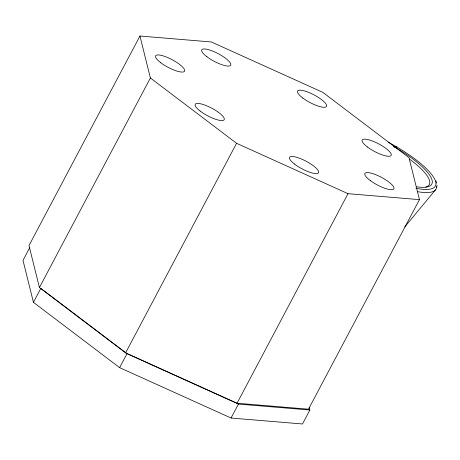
<?xml version="1.0" encoding="UTF-8"?>
<svg xmlns="http://www.w3.org/2000/svg" width="460" height="460" viewBox="0 0 460 460"><rect width="100%" height="100%" fill="white"/><g stroke="black" fill="none" stroke-linecap="round" stroke-linejoin="round"><path stroke-width="0.69" d="M437 185.087L436.69 187.68M139.955 36.012L28.997 245.571L39.428 287.54L125.609 352.854L237.055 403.242L308.482 409.199L419.44 199.64L409.009 157.671L322.828 92.356L211.387 41.969L139.955 36.012L150.386 77.981L236.566 143.29L348.013 193.683L419.44 199.64M29.727 247.658L23 260.36L33.43 302.329L119.611 367.643L231.052 418.031L302.484 423.988L309.879 410.015L309.195 407.267M39.428 287.54L150.386 77.981M33.43 302.329L40.825 288.362L127.006 353.671L238.452 404.064L309.879 410.015M125.609 352.854L236.566 143.29M119.611 367.643L127.006 353.671M237.055 403.242L348.013 193.683M231.052 418.031L238.452 404.064M396.198 147.545L396.911 146.297L394.755 147.568M404.748 226.97L435.442 189.905M435.948 180.849L436.753 183.091M436.609 186.72A65.061 17.169 27.9 0 1 417.329 191.624M388.183 142.174A63.054 16.64 27.9 0 1 433.837 177.629A63.054 16.64 27.9 0 1 415.846 188.243M393.323 146.234A59.001 15.571 27.9 0 1 430.554 176.605A59.001 15.571 27.9 0 1 416.702 186.783M409.434 159.097A57 15.042 27.9 0 1 425.834 187.036M367.482 147.033A16.387 4.324 27.9 0 0 391.126 155.445A16.387 4.324 27.9 0 0 371.433 140.651A16.387 4.324 27.9 0 0 367.482 147.033M370.323 180.579A16.387 4.324 27.9 0 0 393.858 188.847A16.387 4.324 27.9 0 0 373.974 174.035A16.387 4.324 27.9 0 0 370.323 180.579M294.354 163.967A16.387 4.324 27.9 0 0 318.406 172.948A16.387 4.324 27.9 0 0 299.494 158.228A16.387 4.324 27.9 0 0 294.354 163.967M200.106 111.009A16.387 4.324 27.9 0 0 224.06 119.853A16.387 4.324 27.9 0 0 204.947 105.11A16.387 4.324 27.9 0 0 200.106 111.009M160.626 62.623A16.387 4.324 27.9 0 0 184.477 71.323A16.387 4.324 27.9 0 0 165.169 56.557A16.387 4.324 27.9 0 0 160.626 62.623M206.908 56.741A16.387 4.324 27.9 0 0 230.661 65.297A16.387 4.324 27.9 0 0 211.157 50.519A16.387 4.324 27.9 0 0 206.908 56.741M302.847 98.049A16.387 4.324 27.9 0 0 326.491 106.461A16.387 4.324 27.9 0 0 306.797 91.666A16.387 4.324 27.9 0 0 302.847 98.049"/></g></svg>
